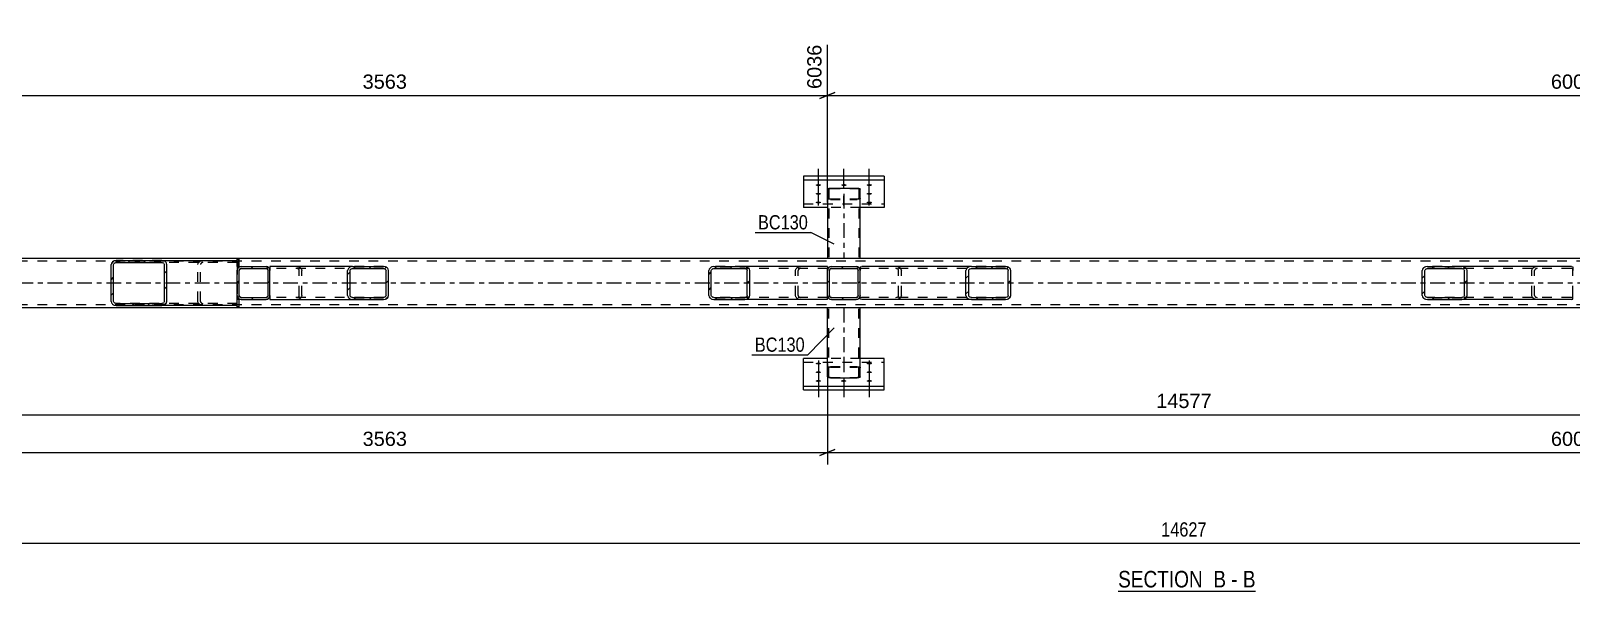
# Model space of a CAD drawing. Header units: millimetres. Extents: x -188 to 1001, y -633 to 208.
# Drawn here: x 144.8 to 454.7, y -356.1 to -243.3 of the extents above; entities that cross this region are included whole.
import ezdxf

# ---------------------------------------------------------------- set-up
doc = ezdxf.new("R2010")
doc.units = ezdxf.units.MM
doc.linetypes.add('DXK_LINE_DOT2', pattern=[3.9198, 1.9599, -1.9599])
doc.linetypes.add('DXK_LINE_DOT3', pattern=[5.9187, 2.979, -0.9799, 0.9799, -0.9799])
doc.styles.add('Arial', font='ARIAL.TTF', dxfattribs={"height": 0.2})
doc.styles.add('Arial Narrow', font='ARIALN.TTF', dxfattribs={"height": 0.2})

# ---------------------------------------------------------------- blocks, each defined once
blk = doc.blocks.new('Unknown-761552178-13 - 1809')
at = {"color": 6, "linetype": 'Continuous'}
blk.add_line((363.55, -356.1), (391.19, -356.1), dxfattribs=at)
at = {"color": 0, "linetype": 'Continuous'}
blk.add_wipeout([(381.65, -355.35), (381.65, -351.85), (363.55, -351.85), (363.55, -355.35)], dxfattribs=at)
at = {"color": 7, "linetype": 'Continuous', "style": 'Arial Narrow'}
blk.add_text('SECTION ', height=3.34, dxfattribs=at).set_placement((363.55, -355.35))
at = {"color": 0, "linetype": 'Continuous'}
blk.add_wipeout([(385.26, -355.35), (385.26, -351.85), (382.7, -351.85), (382.7, -355.35)], dxfattribs=at)
blk.add_wipeout([(387.59, -355.35), (387.59, -351.85), (386.31, -351.85), (386.31, -355.35)], dxfattribs=at)
at = {"color": 7, "linetype": 'Continuous', "style": 'Arial Narrow'}
blk.add_text('B', height=3.34, dxfattribs=at).set_placement((382.7, -355.35))
at = {"color": 0, "linetype": 'Continuous'}
blk.add_wipeout([(391.19, -355.35), (391.19, -351.85), (388.64, -351.85), (388.64, -355.35)], dxfattribs=at)
at = {"color": 7, "linetype": 'Continuous', "style": 'Arial Narrow'}
for s, p in [('B', (388.64, -355.35)), ('-', (386.31, -355.35))]:
    blk.add_text(s, height=3.34, dxfattribs=at).set_placement(p)
blk = doc.blocks.new('Part-761552178-1825 - 1809')
at = {"color": 2, "linetype": 'Continuous'}
for p, q in [((186.31, -290.76), (186.31, -289.26)), ((186.31, -289.26), (186.61, -289.26)), ((186.61, -290.76), (186.31, -290.76)), ((186.61, -289.26), (186.61, -290.76)), ((186.61, -290.76), (186.61, -289.26))]:
    blk.add_line(p, q, dxfattribs=at)
at = {"color": 7, "linetype": 'DXK_LINE_DOT2'}
for p, q in [((186.31, -290.76), (186.31, -289.26)), ((186.61, -289.26), (186.61, -289.26)), ((186.61, -290.76), (186.61, -290.76))]:
    blk.add_line(p, q, dxfattribs=at)
blk = doc.blocks.new('Part-761552178-1826 - 1809')
at = {"color": 2, "linetype": 'Continuous'}
for p, q in [((186.31, -298.86), (186.31, -297.36)), ((186.61, -297.36), (186.31, -297.36)), ((186.61, -297.36), (186.61, -298.86)), ((186.61, -297.36), (186.61, -298.86)), ((186.61, -298.86), (186.31, -298.86))]:
    blk.add_line(p, q, dxfattribs=at)
at = {"color": 7, "linetype": 'DXK_LINE_DOT2'}
for p, q in [((186.31, -298.86), (186.31, -297.36)), ((186.61, -297.36), (186.61, -297.36)), ((186.61, -298.86), (186.61, -298.86))]:
    blk.add_line(p, q, dxfattribs=at)
blk = doc.blocks.new('Bolt-761552178-1830 - 1809')
at = {"linetype": 'Continuous'}
for points in [[(303.24, -310.47), (303.12, -310.46), (303.01, -310.45), (302.91, -310.43), (302.83, -310.4), (302.76, -310.37), (302.71, -310.34), (302.69, -310.3), (302.69, -310.26), (302.71, -310.22), (302.76, -310.18), (302.83, -310.15), (302.91, -310.13), (303.01, -310.11), (303.12, -310.09), (303.24, -310.09), (303.35, -310.09), (303.46, -310.11), (303.56, -310.13), (303.65, -310.15), (303.71, -310.18), (303.76, -310.22), (303.78, -310.26), (303.78, -310.3), (303.76, -310.34), (303.71, -310.37), (303.65, -310.4), (303.56, -310.43), (303.46, -310.45), (303.35, -310.46)], [(303.24, -312.21), (303.12, -312.21), (303.01, -312.19), (302.91, -312.17), (302.83, -312.15), (302.76, -312.12), (302.71, -312.08), (302.69, -312.04), (302.69, -312), (302.71, -311.96), (302.76, -311.93), (302.83, -311.9), (302.91, -311.87), (303.01, -311.85), (303.12, -311.84), (303.24, -311.83), (303.35, -311.84), (303.46, -311.85), (303.56, -311.87), (303.65, -311.9), (303.71, -311.93), (303.76, -311.96), (303.78, -312), (303.78, -312.04), (303.76, -312.08), (303.71, -312.12), (303.65, -312.15), (303.56, -312.17), (303.46, -312.19), (303.35, -312.21)], [(313.49, -310.47), (313.37, -310.46), (313.26, -310.45), (313.16, -310.43), (313.08, -310.4), (313.01, -310.37), (312.96, -310.34), (312.94, -310.3), (312.94, -310.26), (312.96, -310.22), (313.01, -310.18), (313.08, -310.15), (313.16, -310.13), (313.26, -310.11), (313.37, -310.09), (313.49, -310.09), (313.6, -310.09), (313.71, -310.11), (313.81, -310.13), (313.9, -310.15), (313.96, -310.18), (314.01, -310.22), (314.03, -310.26), (314.03, -310.3), (314.01, -310.34), (313.96, -310.37), (313.9, -310.4), (313.81, -310.43), (313.71, -310.45), (313.6, -310.46)], [(313.49, -312.21), (313.37, -312.21), (313.26, -312.19), (313.16, -312.17), (313.08, -312.15), (313.01, -312.12), (312.96, -312.08), (312.94, -312.04), (312.94, -312), (312.96, -311.96), (313.01, -311.93), (313.08, -311.9), (313.16, -311.87), (313.26, -311.85), (313.37, -311.84), (313.49, -311.83), (313.6, -311.84), (313.71, -311.85), (313.81, -311.87), (313.9, -311.9), (313.96, -311.93), (314.01, -311.96), (314.03, -312), (314.03, -312.04), (314.01, -312.08), (313.96, -312.12), (313.9, -312.15), (313.81, -312.17), (313.71, -312.19), (313.6, -312.21)], [(303.24, -313.97), (303.12, -313.97), (303.01, -313.95), (302.91, -313.94), (302.83, -313.91), (302.76, -313.88), (302.71, -313.84), (302.69, -313.8), (302.69, -313.76), (302.71, -313.72), (302.76, -313.69), (302.83, -313.66), (302.91, -313.63), (303.01, -313.61), (303.12, -313.6), (303.24, -313.59), (303.35, -313.6), (303.46, -313.61), (303.56, -313.63), (303.65, -313.66), (303.71, -313.69), (303.76, -313.72), (303.78, -313.76), (303.78, -313.8), (303.76, -313.84), (303.71, -313.88), (303.65, -313.91), (303.56, -313.94), (303.46, -313.95), (303.35, -313.97)], [(308.34, -313.97), (308.22, -313.97), (308.11, -313.95), (308.01, -313.94), (307.93, -313.91), (307.86, -313.88), (307.81, -313.84), (307.79, -313.8), (307.79, -313.76), (307.81, -313.72), (307.86, -313.69), (307.93, -313.66), (308.01, -313.63), (308.11, -313.61), (308.22, -313.6), (308.34, -313.59), (308.45, -313.6), (308.56, -313.61), (308.66, -313.63), (308.75, -313.66), (308.81, -313.69), (308.86, -313.72), (308.88, -313.76), (308.88, -313.8), (308.86, -313.84), (308.81, -313.88), (308.75, -313.91), (308.66, -313.94), (308.56, -313.95), (308.45, -313.97)], [(313.49, -313.97), (313.37, -313.97), (313.26, -313.95), (313.16, -313.94), (313.08, -313.91), (313.01, -313.88), (312.96, -313.84), (312.94, -313.8), (312.94, -313.76), (312.96, -313.72), (313.01, -313.69), (313.08, -313.66), (313.16, -313.63), (313.26, -313.61), (313.37, -313.6), (313.49, -313.59), (313.6, -313.6), (313.71, -313.61), (313.81, -313.63), (313.9, -313.66), (313.96, -313.69), (314.01, -313.72), (314.03, -313.76), (314.03, -313.8), (314.01, -313.84), (313.96, -313.88), (313.9, -313.91), (313.81, -313.94), (313.71, -313.95), (313.6, -313.97)]]:
    blk.add_hatch(color=1, dxfattribs=at).paths.add_polyline_path(points)
at = {"color": 1, "linetype": 'Continuous'}
for p, q in [((303.24, -309.67), (303.24, -313.57)), ((313.49, -309.67), (313.49, -313.57)), ((303.24, -311.41), (303.24, -315.31)), ((313.49, -311.41), (313.49, -315.31)), ((303.24, -313.17), (303.24, -317.07)), ((308.34, -313.17), (308.34, -317.07)), ((313.49, -313.17), (313.49, -317.07))]:
    blk.add_line(p, q, dxfattribs=at)
at = {"color": 1, "linetype": 'DXK_LINE_DOT2'}
blk.add_line((308.34, -309.67), (308.34, -313.57), dxfattribs=at)
blk = doc.blocks.new('Part-761552178-1845 - 1809')
at = {"linetype": 'Continuous'}
h = blk.add_hatch(dxfattribs=at)
h.set_pattern_fill('', scale=0.7, style=0, pattern_type=0)
h.set_pattern_definition([(45, (341.3146, -297.3026), (-1.57154, 1.57154), [])])
h.paths.add_polyline_path([(340.89, -297.36), (341.31, -297.3), (341.67, -297.13), (341.91, -296.87), (341.99, -296.56), (341.99, -291.56), (341.91, -291.26), (341.67, -291), (341.31, -290.82), (340.89, -290.76), (334.03, -290.76), (333.61, -290.82), (333.25, -291), (333.02, -291.26), (332.93, -291.56), (332.93, -296.56), (333.02, -296.87), (333.25, -297.13), (333.61, -297.3), (334.03, -297.36)])
h.paths.add_polyline_path([(333.82, -296.93), (333.64, -296.85), (333.52, -296.72), (333.48, -296.56), (333.48, -291.56), (333.52, -291.41), (333.64, -291.28), (333.82, -291.19), (334.03, -291.16), (340.89, -291.16), (341.1, -291.19), (341.28, -291.28), (341.4, -291.41), (341.44, -291.56), (341.44, -296.56), (341.4, -296.72), (341.28, -296.85), (341.1, -296.93), (340.89, -296.96), (334.03, -296.96)])
at = {"color": 2, "linetype": 'Continuous'}
for p, q in [((311.66, -290.81), (311.98, -290.76)), ((311.66, -290.81), (311.66, -291.56)), ((334.03, -290.76), (311.98, -290.76)), ((333.02, -291.26), (332.93, -291.56)), ((334.03, -290.76), (333.61, -290.82)), ((333.82, -291.19), (334.03, -291.16)), ((334.03, -290.76), (340.89, -290.76)), ((334.03, -291.16), (340.89, -291.16)), ((341.31, -290.82), (340.89, -290.76)), ((340.89, -291.16), (341.1, -291.19)), ((341.99, -291.56), (341.91, -291.26)), ((332.93, -296.56), (332.93, -291.56)), ((333.48, -291.56), (333.52, -291.41)), ((333.48, -296.56), (333.48, -291.56)), ((341.4, -291.41), (341.44, -291.56)), ((341.44, -296.56), (341.44, -291.56)), ((341.99, -296.56), (341.99, -291.56)), ((311.66, -297.3), (311.66, -296.56)), ((311.66, -297.32), (311.66, -297.3)), ((311.98, -297.36), (311.66, -297.32)), ((334.03, -297.36), (311.98, -297.36)), ((332.93, -296.56), (333.02, -296.87)), ((333.52, -296.72), (333.48, -296.56)), ((333.61, -297.3), (334.03, -297.36)), ((334.03, -296.96), (333.82, -296.93)), ((334.03, -296.96), (340.89, -296.96)), ((334.03, -297.36), (340.89, -297.36)), ((341.1, -296.93), (340.89, -296.96)), ((340.89, -297.36), (341.31, -297.3)), ((341.44, -296.56), (341.4, -296.72)), ((341.91, -296.87), (341.99, -296.56))]:
    blk.add_line(p, q, dxfattribs=at)
at = {"color": 7, "linetype": 'DXK_LINE_DOT2'}
for p, q in [((311.66, -290.81), (311.66, -291.25)), ((311.77, -291.19), (311.66, -291.25)), ((311.98, -291.16), (311.77, -291.19)), ((340.89, -291.16), (311.98, -291.16)), ((318.84, -290.76), (319.26, -290.82)), ((319.05, -291.19), (318.84, -291.16)), ((319.86, -291.26), (319.94, -291.56)), ((340.89, -290.76), (334.03, -290.76)), ((311.66, -297.13), (311.66, -291.56)), ((319.39, -291.56), (319.35, -291.41)), ((319.39, -296.56), (319.39, -291.56)), ((319.94, -296.56), (319.94, -291.56)), ((311.66, -296.88), (311.77, -296.93)), ((311.77, -296.93), (311.98, -296.96)), ((340.89, -296.96), (311.98, -296.96)), ((318.84, -296.96), (319.05, -296.93)), ((319.26, -297.3), (318.84, -297.36)), ((319.35, -296.72), (319.39, -296.56)), ((319.94, -296.56), (319.86, -296.87)), ((340.89, -297.36), (334.03, -297.36))]:
    blk.add_line(p, q, dxfattribs=at)
for centre, radius, start, end in [((318.93, -291.68), 0.501, 32.4105, 75.4453), ((319.01, -291.79), 1, 32.4105, 75.4453), ((318.93, -296.45), 0.501, 284.5547, 327.5895), ((319.01, -296.33), 1, 284.5547, 327.5895)]:
    blk.add_arc(centre, radius, start, end, dxfattribs=at)
at = {"color": 2, "linetype": 'Continuous'}
for centre, radius, start, end in [((333.86, -291.79), 1, 104.5547, 147.5895), ((333.95, -291.68), 0.501, 104.5547, 147.5895), ((340.98, -291.68), 0.501, 32.4105, 75.4453), ((341.06, -291.79), 1, 32.4105, 75.4453), ((333.86, -296.33), 1, 212.4105, 255.4453), ((333.95, -296.45), 0.501, 212.4105, 255.4453), ((340.98, -296.45), 0.501, 284.5547, 327.5895), ((341.06, -296.33), 1, 284.5547, 327.5895)]:
    blk.add_arc(centre, radius, start, end, dxfattribs=at)
blk = doc.blocks.new('Part-761552178-1847 - 1809')
at = {"linetype": 'Continuous'}
h = blk.add_hatch(dxfattribs=at)
h.set_pattern_fill('', scale=0.7, style=0, pattern_type=0)
h.set_pattern_definition([(45, (216.147, -297.3026), (-1.57154, 1.57154), [])])
h.paths.add_polyline_path([(215.77, -297.36), (216.15, -297.3), (216.47, -297.13), (216.69, -296.87), (216.76, -296.56), (216.76, -291.56), (216.69, -291.26), (216.47, -291), (216.15, -290.82), (215.77, -290.76), (209.53, -290.76), (209.15, -290.82), (208.83, -291), (208.61, -291.26), (208.53, -291.56), (208.53, -296.56), (208.61, -296.87), (208.83, -297.13), (209.15, -297.3), (209.53, -297.36)])
h.paths.add_polyline_path([(209.34, -296.93), (209.18, -296.85), (209.07, -296.72), (209.03, -296.56), (209.03, -291.56), (209.07, -291.41), (209.18, -291.28), (209.34, -291.19), (209.53, -291.16), (215.77, -291.16), (215.96, -291.19), (216.12, -291.28), (216.23, -291.41), (216.26, -291.56), (216.26, -296.56), (216.23, -296.72), (216.12, -296.85), (215.96, -296.93), (215.77, -296.96), (209.53, -296.96)])
at = {"color": 2, "linetype": 'Continuous'}
for p, q in [((192.91, -290.76), (192.91, -291.56)), ((209.53, -290.76), (192.91, -290.76)), ((208.61, -291.26), (208.53, -291.56)), ((209.53, -290.76), (209.15, -290.82)), ((209.34, -291.19), (209.53, -291.16)), ((209.53, -290.76), (215.77, -290.76)), ((209.53, -291.16), (215.77, -291.16)), ((216.15, -290.82), (215.77, -290.76)), ((215.77, -291.16), (215.96, -291.19)), ((216.76, -291.56), (216.69, -291.26)), ((208.53, -296.56), (208.53, -291.56)), ((209.03, -291.56), (209.07, -291.41)), ((209.03, -296.56), (209.03, -291.56)), ((216.23, -291.41), (216.26, -291.56)), ((216.26, -296.56), (216.26, -291.56)), ((216.76, -296.56), (216.76, -291.56)), ((192.91, -296.56), (192.91, -297.36)), ((192.91, -297.36), (209.53, -297.36)), ((208.53, -296.56), (208.61, -296.87)), ((209.07, -296.72), (209.03, -296.56)), ((209.15, -297.3), (209.53, -297.36)), ((209.53, -296.96), (209.34, -296.93)), ((209.53, -296.96), (215.77, -296.96)), ((209.53, -297.36), (215.77, -297.36)), ((215.96, -296.93), (215.77, -296.96)), ((215.77, -297.36), (216.15, -297.3)), ((216.26, -296.56), (216.23, -296.72)), ((216.69, -296.87), (216.76, -296.56))]:
    blk.add_line(p, q, dxfattribs=at)
at = {"color": 7, "linetype": 'DXK_LINE_DOT2'}
for p, q in [((192.91, -290.76), (192.91, -291.16)), ((215.77, -291.16), (192.91, -291.16)), ((198.31, -290.76), (198.69, -290.82)), ((198.5, -291.19), (198.31, -291.16)), ((199.23, -291.26), (199.3, -291.56)), ((215.77, -290.76), (209.53, -290.76)), ((192.91, -296.56), (192.91, -291.56)), ((198.81, -291.56), (198.77, -291.41)), ((198.81, -296.56), (198.81, -291.56)), ((199.3, -296.56), (199.3, -291.56)), ((215.77, -296.96), (192.91, -296.96)), ((198.31, -296.96), (198.5, -296.93)), ((198.69, -297.3), (198.31, -297.36)), ((198.77, -296.72), (198.81, -296.56)), ((199.3, -296.56), (199.23, -296.87)), ((215.77, -297.36), (209.53, -297.36))]:
    blk.add_line(p, q, dxfattribs=at)
for centre, radius, start, end in [((198.36, -291.64), 0.461, 29.2511, 73.2823), ((198.42, -291.71), 0.923, 29.2511, 73.2823), ((198.36, -296.49), 0.461, 286.7177, 330.7489), ((198.42, -296.42), 0.923, 286.7177, 330.7489)]:
    blk.add_arc(centre, radius, start, end, dxfattribs=at)
at = {"color": 2, "linetype": 'Continuous'}
for centre, radius, start, end in [((209.42, -291.71), 0.923, 106.7177, 150.7489), ((209.47, -291.64), 0.461, 106.7177, 150.7489), ((215.82, -291.64), 0.461, 29.2511, 73.2823), ((215.88, -291.71), 0.923, 29.2511, 73.2823), ((209.42, -296.42), 0.923, 209.2511, 253.2823), ((209.47, -296.49), 0.461, 209.2511, 253.2823), ((215.82, -296.49), 0.461, 286.7177, 330.7489), ((215.88, -296.42), 0.923, 286.7177, 330.7489)]:
    blk.add_arc(centre, radius, start, end, dxfattribs=at)
blk = doc.blocks.new('Part-761552178-1914 - 1809')
at = {"color": 2, "linetype": 'Continuous'}
for p, q in [((305.06, -275.17), (305.11, -275.09)), ((305.06, -275.17), (305.06, -289.06)), ((305.11, -275.09), (305.24, -275.03)), ((305.24, -275.03), (305.43, -274.98)), ((305.43, -274.98), (305.66, -274.97)), ((305.66, -274.97), (311.06, -274.97)), ((311.06, -274.97), (311.29, -274.98)), ((311.29, -274.98), (311.49, -275.03)), ((311.49, -275.03), (311.62, -275.09)), ((311.62, -275.09), (311.66, -275.17)), ((311.66, -289.06), (311.66, -275.17))]:
    blk.add_line(p, q, dxfattribs=at)
at = {"color": 7, "linetype": 'DXK_LINE_DOT2'}
for p, q in [((305.39, -275.13), (305.36, -275.17)), ((305.36, -275.17), (305.36, -289.06)), ((305.45, -275.1), (305.39, -275.13)), ((305.55, -275.08), (305.45, -275.1)), ((305.66, -275.07), (305.55, -275.08)), ((305.66, -275.07), (311.06, -275.07)), ((311.18, -275.08), (311.06, -275.07)), ((311.27, -275.1), (311.18, -275.08)), ((311.34, -275.13), (311.27, -275.1)), ((311.36, -275.17), (311.34, -275.13)), ((311.36, -275.17), (311.36, -289.06)), ((305.11, -277.1), (305.06, -277.02)), ((305.24, -277.17), (305.11, -277.1)), ((305.43, -277.21), (305.24, -277.17)), ((305.36, -277.02), (305.39, -277.06)), ((305.39, -277.06), (305.45, -277.09)), ((305.66, -277.23), (305.43, -277.21)), ((305.45, -277.09), (305.55, -277.12)), ((305.55, -277.12), (305.66, -277.12)), ((305.66, -277.12), (311.06, -277.12)), ((305.66, -277.23), (311.06, -277.23)), ((311.06, -277.12), (311.18, -277.12)), ((311.29, -277.21), (311.06, -277.23)), ((311.18, -277.12), (311.27, -277.09)), ((311.27, -277.09), (311.34, -277.06)), ((311.49, -277.17), (311.29, -277.21)), ((311.34, -277.06), (311.36, -277.02)), ((311.62, -277.1), (311.49, -277.17)), ((311.66, -277.02), (311.62, -277.1)), ((305.06, -289.06), (311.66, -289.06))]:
    blk.add_line(p, q, dxfattribs=at)
at = {"color": 7, "linetype": 'DXK_LINE_DOT3'}
blk.add_line((308.36, -276.1), (308.36, -289.06), dxfattribs=at)
blk = doc.blocks.new('Bolt-761552178-1850 - 1809')
at = {"linetype": 'Continuous'}
for points in [[(303.24, -274.16), (303.35, -274.16), (303.46, -274.17), (303.56, -274.19), (303.65, -274.22), (303.71, -274.25), (303.76, -274.29), (303.78, -274.32), (303.78, -274.36), (303.76, -274.4), (303.71, -274.44), (303.65, -274.47), (303.56, -274.5), (303.46, -274.52), (303.35, -274.53), (303.24, -274.53), (303.12, -274.53), (303.01, -274.52), (302.91, -274.5), (302.83, -274.47), (302.76, -274.44), (302.71, -274.4), (302.69, -274.36), (302.69, -274.32), (302.71, -274.29), (302.76, -274.25), (302.83, -274.22), (302.91, -274.19), (303.01, -274.17), (303.12, -274.16)], [(308.39, -274.16), (308.5, -274.16), (308.61, -274.17), (308.71, -274.19), (308.8, -274.22), (308.86, -274.25), (308.91, -274.29), (308.93, -274.32), (308.93, -274.36), (308.91, -274.4), (308.86, -274.44), (308.8, -274.47), (308.71, -274.5), (308.61, -274.52), (308.5, -274.53), (308.39, -274.53), (308.27, -274.53), (308.16, -274.52), (308.06, -274.5), (307.98, -274.47), (307.91, -274.44), (307.86, -274.4), (307.84, -274.36), (307.84, -274.32), (307.86, -274.29), (307.91, -274.25), (307.98, -274.22), (308.06, -274.19), (308.16, -274.17), (308.27, -274.16)], [(313.49, -274.16), (313.6, -274.16), (313.71, -274.17), (313.81, -274.19), (313.9, -274.22), (313.96, -274.25), (314.01, -274.29), (314.03, -274.32), (314.03, -274.36), (314.01, -274.4), (313.96, -274.44), (313.9, -274.47), (313.81, -274.5), (313.71, -274.52), (313.6, -274.53), (313.49, -274.53), (313.37, -274.53), (313.26, -274.52), (313.16, -274.5), (313.08, -274.47), (313.01, -274.44), (312.96, -274.4), (312.94, -274.36), (312.94, -274.32), (312.96, -274.29), (313.01, -274.25), (313.08, -274.22), (313.16, -274.19), (313.26, -274.17), (313.37, -274.16)], [(303.24, -275.92), (303.35, -275.92), (303.46, -275.93), (303.56, -275.95), (303.65, -275.98), (303.71, -276.01), (303.76, -276.05), (303.78, -276.09), (303.78, -276.13), (303.76, -276.16), (303.71, -276.2), (303.65, -276.23), (303.56, -276.26), (303.46, -276.28), (303.35, -276.29), (303.24, -276.29), (303.12, -276.29), (303.01, -276.28), (302.91, -276.26), (302.83, -276.23), (302.76, -276.2), (302.71, -276.16), (302.69, -276.13), (302.69, -276.09), (302.71, -276.05), (302.76, -276.01), (302.83, -275.98), (302.91, -275.95), (303.01, -275.93), (303.12, -275.92)], [(303.24, -277.66), (303.35, -277.67), (303.46, -277.68), (303.56, -277.7), (303.65, -277.72), (303.71, -277.76), (303.76, -277.79), (303.78, -277.83), (303.78, -277.87), (303.76, -277.91), (303.71, -277.94), (303.65, -277.98), (303.56, -278), (303.46, -278.02), (303.35, -278.03), (303.24, -278.04), (303.12, -278.03), (303.01, -278.02), (302.91, -278), (302.83, -277.98), (302.76, -277.94), (302.71, -277.91), (302.69, -277.87), (302.69, -277.83), (302.71, -277.79), (302.76, -277.76), (302.83, -277.72), (302.91, -277.7), (303.01, -277.68), (303.12, -277.67)], [(313.49, -275.92), (313.6, -275.92), (313.71, -275.93), (313.81, -275.95), (313.9, -275.98), (313.96, -276.01), (314.01, -276.05), (314.03, -276.09), (314.03, -276.13), (314.01, -276.16), (313.96, -276.2), (313.9, -276.23), (313.81, -276.26), (313.71, -276.28), (313.6, -276.29), (313.49, -276.29), (313.37, -276.29), (313.26, -276.28), (313.16, -276.26), (313.08, -276.23), (313.01, -276.2), (312.96, -276.16), (312.94, -276.13), (312.94, -276.09), (312.96, -276.05), (313.01, -276.01), (313.08, -275.98), (313.16, -275.95), (313.26, -275.93), (313.37, -275.92)], [(313.49, -277.66), (313.6, -277.67), (313.71, -277.68), (313.81, -277.7), (313.9, -277.72), (313.96, -277.76), (314.01, -277.79), (314.03, -277.83), (314.03, -277.87), (314.01, -277.91), (313.96, -277.94), (313.9, -277.98), (313.81, -278), (313.71, -278.02), (313.6, -278.03), (313.49, -278.04), (313.37, -278.03), (313.26, -278.02), (313.16, -278), (313.08, -277.98), (313.01, -277.94), (312.96, -277.91), (312.94, -277.87), (312.94, -277.83), (312.96, -277.79), (313.01, -277.76), (313.08, -277.72), (313.16, -277.7), (313.26, -277.68), (313.37, -277.67)]]:
    blk.add_hatch(color=1, dxfattribs=at).paths.add_polyline_path(points)
at = {"color": 1, "linetype": 'Continuous'}
for p, q in [((303.24, -274.95), (303.24, -271.06)), ((308.39, -274.95), (308.39, -271.06)), ((313.49, -274.95), (313.49, -271.06)), ((303.24, -276.72), (303.24, -272.82)), ((303.24, -278.46), (303.24, -274.56)), ((313.49, -276.72), (313.49, -272.82)), ((313.49, -278.46), (313.49, -274.56))]:
    blk.add_line(p, q, dxfattribs=at)
at = {"color": 1, "linetype": 'DXK_LINE_DOT2'}
blk.add_line((308.39, -278.46), (308.39, -274.56), dxfattribs=at)
blk = doc.blocks.new('Part-761552178-1917 - 1809')
at = {"linetype": 'Continuous'}
h = blk.add_hatch(dxfattribs=at)
h.set_pattern_fill('', scale=0.7, style=0, pattern_type=0)
h.set_pattern_definition([(45, (288.8117, -297.3026), (-1.57154, 1.57154), [])])
h.paths.add_polyline_path([(288.43, -297.36), (288.81, -297.3), (289.14, -297.13), (289.35, -296.87), (289.43, -296.56), (289.43, -291.56), (289.35, -291.26), (289.14, -291), (288.81, -290.82), (288.43, -290.76), (282.2, -290.76), (281.81, -290.82), (281.49, -291), (281.27, -291.26), (281.2, -291.56), (281.2, -296.56), (281.27, -296.87), (281.49, -297.13), (281.81, -297.3), (282.2, -297.36)])
h.paths.add_polyline_path([(282.01, -296.93), (281.84, -296.85), (281.74, -296.72), (281.7, -296.56), (281.7, -291.56), (281.74, -291.41), (281.84, -291.28), (282.01, -291.19), (282.2, -291.16), (288.43, -291.16), (288.62, -291.19), (288.78, -291.28), (288.89, -291.41), (288.93, -291.56), (288.93, -296.56), (288.89, -296.72), (288.78, -296.85), (288.62, -296.93), (288.43, -296.96), (282.2, -296.96)])
at = {"color": 2, "linetype": 'Continuous'}
for p, q in [((281.27, -291.26), (281.2, -291.56)), ((282.2, -290.76), (281.81, -290.82)), ((282.01, -291.19), (282.2, -291.16)), ((282.2, -290.76), (288.43, -290.76)), ((282.2, -291.16), (288.43, -291.16)), ((305.06, -290.76), (288.43, -290.76)), ((288.81, -290.82), (288.43, -290.76)), ((288.43, -291.16), (288.62, -291.19)), ((289.43, -291.56), (289.35, -291.26)), ((305.06, -290.76), (305.06, -291)), ((305.06, -291), (305.06, -291.56)), ((281.2, -296.56), (281.2, -291.56)), ((281.7, -291.56), (281.74, -291.41)), ((281.7, -296.56), (281.7, -291.56)), ((288.89, -291.41), (288.93, -291.56)), ((288.93, -296.56), (288.93, -291.56)), ((289.43, -296.56), (289.43, -291.56)), ((281.2, -296.56), (281.27, -296.87)), ((281.74, -296.72), (281.7, -296.56)), ((281.81, -297.3), (282.2, -297.36)), ((282.2, -296.96), (282.01, -296.93)), ((282.2, -296.96), (288.43, -296.96)), ((282.2, -297.36), (288.43, -297.36)), ((288.62, -296.93), (288.43, -296.96)), ((288.43, -297.36), (288.81, -297.3)), ((305.06, -297.36), (288.43, -297.36)), ((288.93, -296.56), (288.89, -296.72)), ((289.35, -296.87), (289.43, -296.56)), ((305.06, -297.36), (305.06, -296.56))]:
    blk.add_line(p, q, dxfattribs=at)
at = {"color": 7, "linetype": 'DXK_LINE_DOT2'}
for p, q in [((288.43, -290.76), (282.2, -290.76)), ((305.06, -291.16), (282.2, -291.16)), ((298.66, -291.56), (298.73, -291.26)), ((299.27, -290.82), (299.66, -290.76)), ((299.66, -291.16), (299.46, -291.19)), ((305.06, -291), (305.06, -291.16)), ((305.06, -296.56), (305.06, -291.26)), ((298.66, -296.56), (298.66, -291.56)), ((299.19, -291.41), (299.16, -291.56)), ((299.16, -296.56), (299.16, -291.56)), ((305.06, -296.96), (282.2, -296.96)), ((288.43, -297.36), (282.2, -297.36)), ((298.73, -296.87), (298.66, -296.56)), ((299.16, -296.56), (299.19, -296.72)), ((299.66, -297.36), (299.27, -297.3)), ((299.46, -296.93), (299.66, -296.96))]:
    blk.add_line(p, q, dxfattribs=at)
at = {"color": 2, "linetype": 'Continuous'}
for centre, radius, start, end in [((282.08, -291.71), 0.923, 106.7177, 150.7489), ((282.14, -291.64), 0.461, 106.7177, 150.7489), ((288.49, -291.64), 0.461, 29.2511, 73.2823), ((288.55, -291.71), 0.923, 29.2511, 73.2823), ((282.08, -296.42), 0.923, 209.2511, 253.2823), ((282.14, -296.49), 0.461, 209.2511, 253.2823), ((288.49, -296.49), 0.461, 286.7177, 330.7489), ((288.55, -296.42), 0.923, 286.7177, 330.7489)]:
    blk.add_arc(centre, radius, start, end, dxfattribs=at)
at = {"color": 7, "linetype": 'DXK_LINE_DOT2'}
for centre, radius, start, end in [((299.54, -291.71), 0.923, 106.7177, 150.7489), ((299.6, -291.64), 0.461, 106.7177, 150.7489), ((299.54, -296.42), 0.923, 209.2511, 253.2823), ((299.6, -296.49), 0.461, 209.2511, 253.2823)]:
    blk.add_arc(centre, radius, start, end, dxfattribs=at)
blk = doc.blocks.new('Part-761552178-1928 - 1809')
at = {"linetype": 'Continuous'}
h = blk.add_hatch(dxfattribs=at)
h.set_pattern_fill('', scale=0.7, style=0, pattern_type=0)
h.set_pattern_definition([(45, (192.412, -297.3026), (-1.57154, 1.57154), [])])
h.paths.add_polyline_path([(192.11, -297.36), (192.41, -297.3), (192.67, -297.13), (192.84, -296.87), (192.91, -296.56), (192.91, -291.56), (192.84, -291.26), (192.67, -291), (192.41, -290.82), (192.11, -290.76), (187.11, -290.76), (186.8, -290.82), (186.54, -291), (186.37, -291.26), (186.31, -291.56), (186.31, -296.56), (186.37, -296.87), (186.54, -297.13), (186.8, -297.3), (187.11, -297.36)])
h.paths.add_polyline_path([(186.95, -296.93), (186.82, -296.85), (186.74, -296.72), (186.71, -296.56), (186.71, -291.56), (186.74, -291.41), (186.82, -291.28), (186.95, -291.19), (187.11, -291.16), (192.11, -291.16), (192.26, -291.19), (192.39, -291.28), (192.48, -291.41), (192.51, -291.56), (192.51, -296.56), (192.48, -296.72), (192.39, -296.85), (192.26, -296.93), (192.11, -296.96), (187.11, -296.96)])
at = {"color": 7, "linetype": 'DXK_LINE_DOT2'}
for p, q in [((186.31, -291.56), (186.37, -291.26)), ((186.8, -290.82), (187.11, -290.76)), ((187.11, -291.16), (186.95, -291.19)), ((187.11, -290.76), (192.11, -290.76)), ((187.11, -291.16), (192.11, -291.16)), ((192.11, -290.76), (192.41, -290.82)), ((192.26, -291.19), (192.11, -291.16)), ((192.84, -291.26), (192.91, -291.56)), ((186.31, -296.56), (186.31, -291.56)), ((186.74, -291.41), (186.71, -291.56)), ((186.71, -296.56), (186.71, -291.56)), ((192.51, -291.56), (192.48, -291.41)), ((192.51, -296.56), (192.51, -291.56)), ((192.91, -296.56), (192.91, -291.56)), ((186.37, -296.87), (186.31, -296.56)), ((186.71, -296.56), (186.74, -296.72)), ((187.11, -297.36), (186.8, -297.3)), ((186.95, -296.93), (187.11, -296.96)), ((187.11, -296.96), (192.11, -296.96)), ((187.11, -297.36), (192.11, -297.36)), ((192.11, -296.96), (192.26, -296.93)), ((192.41, -297.3), (192.11, -297.36)), ((192.48, -296.72), (192.51, -296.56)), ((192.91, -296.56), (192.84, -296.87))]:
    blk.add_line(p, q, dxfattribs=at)
at = {"color": 2, "linetype": 'Continuous'}
for p, q in [((186.37, -291.26), (186.31, -291.56)), ((187.11, -290.76), (186.8, -290.82)), ((186.95, -291.19), (187.11, -291.16)), ((187.11, -290.76), (192.11, -290.76)), ((187.11, -291.16), (192.11, -291.16)), ((192.41, -290.82), (192.11, -290.76)), ((192.11, -291.16), (192.26, -291.19)), ((192.91, -291.56), (192.84, -291.26)), ((186.31, -296.56), (186.31, -291.56)), ((186.71, -291.56), (186.74, -291.41)), ((186.71, -296.56), (186.71, -291.56)), ((192.48, -291.41), (192.51, -291.56)), ((192.51, -296.56), (192.51, -291.56)), ((192.91, -296.56), (192.91, -291.56)), ((186.31, -296.56), (186.37, -296.87)), ((186.74, -296.72), (186.71, -296.56)), ((186.8, -297.3), (187.11, -297.36)), ((187.11, -296.96), (186.95, -296.93)), ((187.11, -296.96), (192.11, -296.96)), ((187.11, -297.36), (192.11, -297.36)), ((192.26, -296.93), (192.11, -296.96)), ((192.11, -297.36), (192.41, -297.3)), ((192.51, -296.56), (192.48, -296.72)), ((192.84, -296.87), (192.91, -296.56))]:
    blk.add_line(p, q, dxfattribs=at)
at = {"color": 7, "linetype": 'DXK_LINE_DOT2'}
for centre, radius, start, end in [((187.11, -291.56), 0.8, 112.5, 157.5), ((187.11, -291.56), 0.4, 112.5, 157.5), ((192.11, -291.56), 0.4, 22.5, 67.5), ((192.11, -291.56), 0.8, 22.5, 67.5), ((187.11, -296.56), 0.8, 202.5, 247.5), ((187.11, -296.56), 0.4, 202.5, 247.5), ((192.11, -296.56), 0.4, 292.5, 337.5), ((192.11, -296.56), 0.8, 292.5, 337.5)]:
    blk.add_arc(centre, radius, start, end, dxfattribs=at)
at = {"color": 2, "linetype": 'Continuous'}
for centre, radius, start, end in [((187.11, -291.56), 0.8, 112.5, 157.5), ((187.11, -291.56), 0.4, 112.5, 157.5), ((192.11, -291.56), 0.4, 22.5, 67.5), ((192.11, -291.56), 0.8, 22.5, 67.5), ((187.11, -296.56), 0.8, 202.5, 247.5), ((187.11, -296.56), 0.4, 202.5, 247.5), ((192.11, -296.56), 0.4, 292.5, 337.5), ((192.11, -296.56), 0.8, 292.5, 337.5)]:
    blk.add_arc(centre, radius, start, end, dxfattribs=at)
blk = doc.blocks.new('Part-761552178-1874 - 1809')
at = {"color": 2, "linetype": 'Continuous'}
for p, q in [((305.06, -312.95), (305.06, -299.06)), ((311.66, -312.95), (311.66, -299.06)), ((305.11, -313.03), (305.06, -312.95)), ((311.66, -312.95), (311.62, -313.03)), ((305.24, -313.1), (305.11, -313.03)), ((305.43, -313.14), (305.24, -313.1)), ((305.66, -313.16), (305.43, -313.14)), ((305.66, -313.16), (311.06, -313.16)), ((311.29, -313.14), (311.06, -313.16)), ((311.49, -313.1), (311.29, -313.14)), ((311.62, -313.03), (311.49, -313.1))]:
    blk.add_line(p, q, dxfattribs=at)
at = {"color": 7, "linetype": 'DXK_LINE_DOT2'}
for p, q in [((311.66, -299.06), (305.06, -299.06)), ((305.36, -312.95), (305.36, -299.06)), ((311.36, -312.95), (311.36, -299.06)), ((305.06, -311.11), (305.11, -311.03)), ((305.11, -311.03), (305.24, -310.96)), ((305.24, -310.96), (305.43, -310.92)), ((305.39, -311.07), (305.36, -311.11)), ((305.36, -312.95), (305.39, -312.99)), ((305.45, -311.03), (305.39, -311.07)), ((305.39, -312.99), (305.45, -313.03)), ((305.43, -310.92), (305.66, -310.9)), ((305.55, -311.01), (305.45, -311.03)), ((305.66, -311), (305.55, -311.01)), ((305.66, -310.9), (311.06, -310.9)), ((305.66, -311), (311.06, -311)), ((311.06, -310.9), (311.29, -310.92)), ((311.18, -311.01), (311.06, -311)), ((311.27, -311.03), (311.18, -311.01)), ((311.27, -311.03), (311.29, -311.04)), ((311.27, -313.03), (311.34, -312.99)), ((311.29, -310.92), (311.49, -310.96)), ((311.29, -311.04), (311.34, -311.07)), ((311.36, -311.11), (311.34, -311.07)), ((311.34, -312.99), (311.36, -312.95)), ((311.49, -310.96), (311.62, -311.03)), ((311.62, -311.03), (311.66, -311.11)), ((305.45, -313.03), (305.55, -313.05)), ((305.55, -313.05), (305.66, -313.06)), ((305.66, -313.06), (311.06, -313.06)), ((311.06, -313.06), (311.18, -313.05)), ((311.18, -313.05), (311.27, -313.03))]:
    blk.add_line(p, q, dxfattribs=at)
at = {"color": 7, "linetype": 'DXK_LINE_DOT3'}
blk.add_line((308.36, -299.06), (308.36, -312.03), dxfattribs=at)
blk = doc.blocks.new('Part-761552178-1940 - 1809')
at = {"color": 2, "linetype": 'Continuous'}
for p, q in [((300.24, -315.56), (300.24, -309.25)), ((305.06, -309.25), (300.24, -309.25)), ((316.49, -309.25), (311.66, -309.25)), ((316.49, -315.56), (316.49, -309.25)), ((300.24, -314.81), (316.49, -314.81)), ((300.24, -315.56), (316.49, -315.56))]:
    blk.add_line(p, q, dxfattribs=at)
at = {"color": 7, "linetype": 'DXK_LINE_DOT2'}
for p, q in [((311.66, -309.25), (305.06, -309.25)), ((300.24, -310), (316.49, -310))]:
    blk.add_line(p, q, dxfattribs=at)
blk = doc.blocks.new('Part-761552178-1916 - 1809')
at = {"linetype": 'Continuous'}
h = blk.add_hatch(dxfattribs=at)
h.set_pattern_fill('', scale=0.7, style=0, pattern_type=0)
h.set_pattern_definition([(45, (433.1016, -297.3026), (-1.57154, 1.57154), [])])
h.paths.add_polyline_path([(432.68, -297.36), (433.1, -297.3), (433.46, -297.13), (433.7, -296.87), (433.78, -296.56), (433.78, -291.56), (433.7, -291.26), (433.46, -291), (433.1, -290.82), (432.68, -290.76), (425.82, -290.76), (425.4, -290.82), (425.04, -291), (424.8, -291.26), (424.72, -291.56), (424.72, -296.56), (424.8, -296.87), (425.04, -297.13), (425.4, -297.3), (425.82, -297.36)])
h.paths.add_polyline_path([(425.61, -296.93), (425.43, -296.85), (425.31, -296.72), (425.27, -296.56), (425.27, -291.56), (425.31, -291.41), (425.43, -291.28), (425.61, -291.19), (425.82, -291.16), (432.68, -291.16), (432.89, -291.19), (433.07, -291.28), (433.19, -291.41), (433.23, -291.56), (433.23, -296.56), (433.19, -296.72), (433.07, -296.85), (432.89, -296.93), (432.68, -296.96), (425.82, -296.96)])
at = {"color": 2, "linetype": 'Continuous'}
for p, q in [((424.8, -291.26), (424.72, -291.56)), ((425.82, -290.76), (425.4, -290.82)), ((425.61, -291.19), (425.82, -291.16)), ((425.82, -290.76), (432.68, -290.76)), ((425.82, -291.16), (432.68, -291.16)), ((454.73, -290.76), (432.68, -290.76)), ((433.1, -290.82), (432.68, -290.76)), ((432.68, -291.16), (432.89, -291.19)), ((433.78, -291.56), (433.7, -291.26)), ((454.73, -290.76), (455.06, -290.81)), ((455.06, -290.81), (455.06, -290.82)), ((455.06, -290.82), (455.06, -291)), ((455.06, -291), (455.06, -291.56)), ((424.72, -296.56), (424.72, -291.56)), ((425.27, -291.56), (425.31, -291.41)), ((425.27, -296.56), (425.27, -291.56)), ((433.19, -291.41), (433.23, -291.56)), ((433.23, -296.56), (433.23, -291.56)), ((433.78, -296.56), (433.78, -291.56)), ((424.72, -296.56), (424.8, -296.87)), ((425.31, -296.72), (425.27, -296.56)), ((425.4, -297.3), (425.82, -297.36)), ((425.82, -296.96), (425.61, -296.93)), ((425.82, -296.96), (432.68, -296.96)), ((425.82, -297.36), (432.68, -297.36)), ((432.89, -296.93), (432.68, -296.96)), ((432.68, -297.36), (433.1, -297.3)), ((454.73, -297.36), (432.68, -297.36)), ((433.23, -296.56), (433.19, -296.72)), ((433.7, -296.87), (433.78, -296.56)), ((454.73, -297.36), (455.06, -297.32)), ((455.06, -297.32), (455.06, -296.56))]:
    blk.add_line(p, q, dxfattribs=at)
at = {"color": 7, "linetype": 'DXK_LINE_DOT2'}
for p, q in [((432.68, -290.76), (425.82, -290.76)), ((454.73, -291.16), (425.82, -291.16)), ((446.77, -291.56), (446.86, -291.26)), ((447.45, -290.82), (447.87, -290.76)), ((447.87, -291.16), (447.66, -291.19)), ((454.94, -291.19), (454.73, -291.16)), ((455.06, -291.25), (454.94, -291.19)), ((455.06, -290.81), (455.06, -290.81)), ((455.06, -291), (455.06, -291.25)), ((455.06, -296.56), (455.06, -291.26)), ((446.77, -296.56), (446.77, -291.56)), ((447.36, -291.41), (447.32, -291.56)), ((447.32, -296.56), (447.32, -291.56)), ((454.73, -296.96), (425.82, -296.96)), ((432.68, -297.36), (425.82, -297.36)), ((446.86, -296.87), (446.77, -296.56)), ((447.32, -296.56), (447.36, -296.72)), ((447.87, -297.36), (447.45, -297.3)), ((447.66, -296.93), (447.87, -296.96)), ((454.73, -296.96), (454.94, -296.93)), ((454.94, -296.93), (455.06, -296.88))]:
    blk.add_line(p, q, dxfattribs=at)
at = {"color": 2, "linetype": 'Continuous'}
for centre, radius, start, end in [((425.65, -291.79), 1, 104.5547, 147.5895), ((425.73, -291.68), 0.501, 104.5547, 147.5895), ((432.77, -291.68), 0.501, 32.4105, 75.4453), ((432.85, -291.79), 1, 32.4105, 75.4453), ((425.65, -296.33), 1, 212.4105, 255.4453), ((425.73, -296.45), 0.501, 212.4105, 255.4453), ((432.77, -296.45), 0.501, 284.5547, 327.5895), ((432.85, -296.33), 1, 284.5547, 327.5895)]:
    blk.add_arc(centre, radius, start, end, dxfattribs=at)
at = {"color": 7, "linetype": 'DXK_LINE_DOT2'}
for centre, radius, start, end in [((447.7, -291.79), 1, 104.5547, 147.5895), ((447.79, -291.68), 0.501, 104.5547, 147.5895), ((447.7, -296.33), 1, 212.4105, 255.4453), ((447.79, -296.45), 0.501, 212.4105, 255.4453)]:
    blk.add_arc(centre, radius, start, end, dxfattribs=at)
blk = doc.blocks.new('Part-761552178-1918 - 1809')
at = {"linetype": 'Continuous'}
h = blk.add_hatch(dxfattribs=at)
h.set_pattern_fill('', scale=0.7, style=0, pattern_type=0)
h.set_pattern_definition([(45, (171.5577, -298.5026), (-1.57154, 1.57154), [])])
h.paths.add_polyline_path([(171.18, -298.56), (171.56, -298.5), (171.88, -298.33), (172.1, -298.07), (172.17, -297.76), (172.17, -290.36), (172.1, -290.06), (171.88, -289.8), (171.56, -289.62), (171.18, -289.56), (161.95, -289.56), (161.57, -289.62), (161.25, -289.8), (161.03, -290.06), (160.95, -290.36), (160.95, -297.76), (161.03, -298.07), (161.25, -298.33), (161.57, -298.5), (161.95, -298.56)])
h.paths.add_polyline_path([(161.76, -298.13), (161.6, -298.05), (161.49, -297.92), (161.45, -297.76), (161.45, -290.36), (161.49, -290.21), (161.6, -290.08), (161.76, -289.99), (161.95, -289.96), (171.18, -289.96), (171.37, -289.99), (171.53, -290.08), (171.64, -290.21), (171.67, -290.36), (171.67, -297.76), (171.64, -297.92), (171.53, -298.05), (171.37, -298.13), (171.18, -298.16), (161.95, -298.16)])
at = {"color": 2, "linetype": 'Continuous'}
for p, q in [((161.03, -290.06), (160.95, -290.36)), ((160.95, -297.76), (160.95, -290.36)), ((161.45, -290.36), (161.49, -290.21)), ((161.45, -297.76), (161.45, -290.36)), ((161.95, -289.56), (161.57, -289.62)), ((161.76, -289.99), (161.95, -289.96)), ((161.95, -289.56), (171.18, -289.56)), ((161.95, -289.96), (171.18, -289.96)), ((171.18, -289.56), (186.31, -289.56)), ((171.56, -289.62), (171.18, -289.56)), ((171.18, -289.96), (171.37, -289.99)), ((171.64, -290.21), (171.67, -290.36)), ((171.67, -297.76), (171.67, -290.36)), ((172.17, -290.36), (172.1, -290.06)), ((172.17, -297.76), (172.17, -290.36)), ((186.31, -290.76), (186.31, -291.56)), ((186.31, -297.36), (186.31, -296.56)), ((160.95, -297.76), (161.03, -298.07)), ((161.49, -297.92), (161.45, -297.76)), ((161.57, -298.5), (161.95, -298.56)), ((161.95, -298.16), (161.76, -298.13)), ((161.95, -298.16), (171.18, -298.16)), ((161.95, -298.56), (171.18, -298.56)), ((171.37, -298.13), (171.18, -298.16)), ((171.18, -298.56), (171.56, -298.5)), ((186.31, -298.56), (171.18, -298.56)), ((171.67, -297.76), (171.64, -297.92)), ((172.1, -298.07), (172.17, -297.76))]:
    blk.add_line(p, q, dxfattribs=at)
at = {"color": 7, "linetype": 'DXK_LINE_DOT2'}
for p, q in [((171.18, -289.56), (161.95, -289.56)), ((186.31, -289.96), (161.95, -289.96)), ((178.41, -290.36), (178.49, -290.06)), ((178.41, -297.76), (178.41, -290.36)), ((178.95, -290.21), (178.91, -290.36)), ((178.91, -297.76), (178.91, -290.36)), ((179.03, -289.62), (179.41, -289.56)), ((179.41, -289.96), (179.22, -289.99)), ((186.31, -289.56), (186.31, -290.76)), ((186.31, -290.36), (186.31, -296.56)), ((186.31, -296.56), (186.31, -291.56)), ((186.31, -298.56), (186.31, -297.36)), ((186.31, -298.16), (161.95, -298.16)), ((171.18, -298.56), (161.95, -298.56)), ((178.49, -298.07), (178.41, -297.76)), ((178.91, -297.76), (178.95, -297.92)), ((179.41, -298.56), (179.03, -298.5)), ((179.22, -298.13), (179.41, -298.16))]:
    blk.add_line(p, q, dxfattribs=at)
at = {"color": 2, "linetype": 'Continuous'}
for centre, radius, start, end in [((161.83, -290.51), 0.923, 106.7178, 150.749), ((161.89, -290.44), 0.461, 106.7178, 150.749), ((171.23, -290.44), 0.461, 29.251, 73.2822), ((171.29, -290.51), 0.923, 29.251, 73.2822), ((161.83, -297.62), 0.923, 209.251, 253.2822), ((161.89, -297.69), 0.461, 209.251, 253.2822), ((171.23, -297.69), 0.461, 286.7178, 330.749), ((171.29, -297.62), 0.923, 286.7178, 330.749)]:
    blk.add_arc(centre, radius, start, end, dxfattribs=at)
at = {"color": 7, "linetype": 'DXK_LINE_DOT2'}
for centre, radius, start, end in [((179.29, -290.51), 0.923, 106.7178, 150.749), ((179.35, -290.44), 0.461, 106.7178, 150.749), ((179.29, -297.62), 0.923, 209.251, 253.2822), ((179.35, -297.69), 0.461, 209.251, 253.2822)]:
    blk.add_arc(centre, radius, start, end, dxfattribs=at)
blk = doc.blocks.new('Part-761552178-1927 - 1809')
at = {"linetype": 'Continuous'}
h = blk.add_hatch(dxfattribs=at)
h.set_pattern_fill('', scale=0.7, style=0, pattern_type=0)
h.set_pattern_definition([(45, (311.162, -297.3026), (-1.57154, 1.57154), [])])
h.paths.add_polyline_path([(310.86, -297.36), (311.16, -297.3), (311.42, -297.13), (311.59, -296.87), (311.66, -296.56), (311.66, -291.56), (311.59, -291.26), (311.42, -291), (311.16, -290.82), (310.86, -290.76), (305.86, -290.76), (305.55, -290.82), (305.29, -291), (305.12, -291.26), (305.06, -291.56), (305.06, -296.56), (305.12, -296.87), (305.29, -297.13), (305.55, -297.3), (305.86, -297.36)])
h.paths.add_polyline_path([(305.7, -296.93), (305.57, -296.85), (305.49, -296.72), (305.46, -296.56), (305.46, -291.56), (305.49, -291.41), (305.57, -291.28), (305.7, -291.19), (305.86, -291.16), (310.86, -291.16), (311.01, -291.19), (311.14, -291.28), (311.23, -291.41), (311.26, -291.56), (311.26, -296.56), (311.23, -296.72), (311.14, -296.85), (311.01, -296.93), (310.86, -296.96), (305.86, -296.96)])
at = {"color": 7, "linetype": 'DXK_LINE_DOT2'}
for p, q in [((305.06, -291.56), (305.12, -291.26)), ((305.55, -290.82), (305.86, -290.76)), ((305.86, -291.16), (305.7, -291.19)), ((305.86, -290.76), (310.86, -290.76)), ((305.86, -291.16), (310.86, -291.16)), ((310.86, -290.76), (311.16, -290.82)), ((311.01, -291.19), (310.86, -291.16)), ((311.59, -291.26), (311.66, -291.56)), ((305.06, -296.56), (305.06, -291.56)), ((305.49, -291.41), (305.46, -291.56)), ((305.46, -296.56), (305.46, -291.56)), ((311.26, -291.56), (311.23, -291.41)), ((311.26, -296.56), (311.26, -291.56)), ((311.66, -296.56), (311.66, -291.56)), ((305.12, -296.87), (305.06, -296.56)), ((305.46, -296.56), (305.49, -296.72)), ((305.86, -297.36), (305.55, -297.3)), ((305.7, -296.93), (305.86, -296.96)), ((305.86, -296.96), (310.86, -296.96)), ((305.86, -297.36), (310.86, -297.36)), ((310.86, -296.96), (311.01, -296.93)), ((311.16, -297.3), (310.86, -297.36)), ((311.23, -296.72), (311.26, -296.56)), ((311.66, -296.56), (311.59, -296.87))]:
    blk.add_line(p, q, dxfattribs=at)
at = {"color": 2, "linetype": 'Continuous'}
for p, q in [((305.12, -291.26), (305.06, -291.56)), ((305.86, -290.76), (305.55, -290.82)), ((305.7, -291.19), (305.86, -291.16)), ((305.86, -290.76), (310.86, -290.76)), ((305.86, -291.16), (310.86, -291.16)), ((311.16, -290.82), (310.86, -290.76)), ((310.86, -291.16), (311.01, -291.19)), ((311.66, -291.56), (311.59, -291.26)), ((305.06, -296.56), (305.06, -291.56)), ((305.46, -291.56), (305.49, -291.41)), ((305.46, -296.56), (305.46, -291.56)), ((311.23, -291.41), (311.26, -291.56)), ((311.26, -296.56), (311.26, -291.56)), ((311.66, -296.56), (311.66, -291.56)), ((305.06, -296.56), (305.12, -296.87)), ((305.49, -296.72), (305.46, -296.56)), ((305.55, -297.3), (305.86, -297.36)), ((305.86, -296.96), (305.7, -296.93)), ((305.86, -296.96), (310.86, -296.96)), ((305.86, -297.36), (310.86, -297.36)), ((311.01, -296.93), (310.86, -296.96)), ((310.86, -297.36), (311.16, -297.3)), ((311.26, -296.56), (311.23, -296.72)), ((311.59, -296.87), (311.66, -296.56))]:
    blk.add_line(p, q, dxfattribs=at)
at = {"color": 7, "linetype": 'DXK_LINE_DOT2'}
for centre, radius, start, end in [((305.86, -291.56), 0.8, 112.5, 157.5), ((305.86, -291.56), 0.4, 112.5, 157.5), ((310.86, -291.56), 0.4, 22.5, 67.5), ((310.86, -291.56), 0.8, 22.5, 67.5), ((305.86, -296.56), 0.8, 202.5, 247.5), ((305.86, -296.56), 0.4, 202.5, 247.5), ((310.86, -296.56), 0.4, 292.5, 337.5), ((310.86, -296.56), 0.8, 292.5, 337.5)]:
    blk.add_arc(centre, radius, start, end, dxfattribs=at)
at = {"color": 2, "linetype": 'Continuous'}
for centre, radius, start, end in [((305.86, -291.56), 0.8, 112.5, 157.5), ((305.86, -291.56), 0.4, 112.5, 157.5), ((310.86, -291.56), 0.4, 22.5, 67.5), ((310.86, -291.56), 0.8, 22.5, 67.5), ((305.86, -296.56), 0.8, 202.5, 247.5), ((305.86, -296.56), 0.4, 202.5, 247.5), ((310.86, -296.56), 0.4, 292.5, 337.5), ((310.86, -296.56), 0.8, 292.5, 337.5)]:
    blk.add_arc(centre, radius, start, end, dxfattribs=at)
blk = doc.blocks.new('Part-761552178-1955 - 1809')
at = {"color": 2, "linetype": 'Continuous'}
for p, q in [((316.49, -272.57), (300.24, -272.57)), ((300.24, -272.57), (300.24, -278.88)), ((316.49, -272.57), (316.49, -278.88)), ((300.24, -273.32), (316.49, -273.32)), ((305.06, -278.88), (300.24, -278.88)), ((316.49, -278.88), (311.66, -278.88))]:
    blk.add_line(p, q, dxfattribs=at)
at = {"color": 7, "linetype": 'DXK_LINE_DOT2'}
for p, q in [((300.24, -278.12), (316.49, -278.12)), ((311.66, -278.88), (305.06, -278.88))]:
    blk.add_line(p, q, dxfattribs=at)
blk = doc.blocks.new('Part-761552178-2021 - 1809')
at = {"color": 2, "linetype": 'Continuous'}
for p, q in [((47.56, -289.06), (732.11, -289.06)), ((726.11, -299.06), (47.56, -299.06))]:
    blk.add_line(p, q, dxfattribs=at)
at = {"color": 7, "linetype": 'DXK_LINE_DOT2'}
for p, q in [((732.11, -289.66), (47.56, -289.66)), ((732.11, -298.46), (47.56, -298.46))]:
    blk.add_line(p, q, dxfattribs=at)
at = {"color": 7, "linetype": 'DXK_LINE_DOT3'}
blk.add_line((47.56, -294.06), (732.11, -294.06), dxfattribs=at)
blk = doc.blocks.new('StraightDimension-761552178-2110 - 1809')
at = {"color": 7, "linetype": 'Continuous'}
blk.add_line((21.46, -320.58), (732.11, -320.58), dxfattribs=at)
at = {"color": 0}
blk.add_wipeout([(382.94, -319.83), (382.94, -315.63), (370.62, -315.63), (370.62, -319.83)], dxfattribs=at)
at = {"color": 3, "style": 'Arial'}
blk.add_text('14577', height=2.865, dxfattribs=at).set_placement((371.22, -319.23))
blk = doc.blocks.new('StraightDimension-761552178-2148 - 1809')
at = {"color": 7, "linetype": 'Continuous'}
for p, q in [((126.93, -277.88), (126.93, -246.12)), ((305.06, -277.88), (305.06, -246.12)), ((128.43, -255.71), (125.43, -256.91)), ((126.93, -256.31), (305.06, -256.31)), ((303.56, -256.91), (306.56, -255.71))]:
    blk.add_line(p, q, dxfattribs=at)
at = {"color": 0, "linetype": 'Continuous'}
blk.add_wipeout([(304.46, -245.52), (300.26, -245.52), (300.26, -255.61), (304.46, -255.61)], dxfattribs=at)
at = {"color": 0}
blk.add_wipeout([(221.05, -255.56), (221.05, -251.36), (210.95, -251.36), (210.95, -255.56)], dxfattribs=at)
at = {"color": 3, "linetype": 'Continuous', "style": 'Arial'}
blk.add_text('6036', height=2.865, rotation=90.0002, dxfattribs=at).set_placement((303.86, -255.01))
at = {"color": 3, "style": 'Arial'}
blk.add_text('3563', height=2.865, dxfattribs=at).set_placement((211.55, -254.96))
blk = doc.blocks.new('StraightDimension-761552178-2157 - 1809')
at = {"color": 7, "linetype": 'Continuous'}
for p, q in [((605.06, -277.88), (605.06, -243.89)), ((305.06, -277.88), (305.06, -246.12)), ((306.56, -255.71), (303.56, -256.91)), ((305.06, -256.31), (605.06, -256.31)), ((603.56, -256.91), (606.56, -255.71))]:
    blk.add_line(p, q, dxfattribs=at)
at = {"color": 0, "linetype": 'Continuous'}
blk.add_wipeout([(604.46, -243.29), (600.26, -243.29), (600.26, -255.61), (604.46, -255.61)], dxfattribs=at)
at = {"color": 0}
blk.add_wipeout([(460.11, -255.56), (460.11, -251.36), (450.02, -251.36), (450.02, -255.56)], dxfattribs=at)
at = {"color": 3, "linetype": 'Continuous', "style": 'Arial'}
blk.add_text('12036', height=2.865, rotation=90.0002, dxfattribs=at).set_placement((603.86, -255.01))
at = {"color": 3, "style": 'Arial'}
blk.add_text('6000', height=2.865, dxfattribs=at).set_placement((450.62, -254.96))
blk = doc.blocks.new('StraightDimension-761552178-2178 - 1809')
at = {"color": 7, "linetype": 'Continuous'}
blk.add_line((20.21, -346.45), (733.36, -346.45), dxfattribs=at)
at = {"color": 0}
blk.add_wipeout([(381.95, -345.7), (381.95, -341.5), (371.61, -341.5), (371.61, -345.7)], dxfattribs=at)
at = {"color": 3, "style": 'Arial Narrow'}
blk.add_text('14627', height=2.863, dxfattribs=at).set_placement((372.21, -345.1))
blk = doc.blocks.new('StraightDimension-761552178-11892 - 1809')
at = {"color": 7, "linetype": 'Continuous'}
for p, q in [((305.06, -310.25), (305.06, -330.61)), ((605.06, -310.25), (605.06, -330.61)), ((306.56, -327.61), (303.56, -328.81)), ((305.06, -328.21), (605.06, -328.21)), ((603.56, -328.81), (606.56, -327.61))]:
    blk.add_line(p, q, dxfattribs=at)
at = {"color": 0}
blk.add_wipeout([(460.11, -327.46), (460.11, -323.26), (450.02, -323.26), (450.02, -327.46)], dxfattribs=at)
at = {"color": 3, "style": 'Arial'}
blk.add_text('6000', height=2.865, dxfattribs=at).set_placement((450.62, -326.86))
blk = doc.blocks.new('StraightDimension-761552178-11893 - 1809')
at = {"color": 7, "linetype": 'Continuous'}
for p, q in [((126.93, -310.25), (126.93, -330.61)), ((305.06, -310.25), (305.06, -330.61)), ((128.43, -327.61), (125.43, -328.81)), ((126.93, -328.21), (305.06, -328.21)), ((303.56, -328.81), (306.56, -327.61))]:
    blk.add_line(p, q, dxfattribs=at)
at = {"color": 0}
blk.add_wipeout([(221.05, -327.46), (221.05, -323.26), (210.95, -323.26), (210.95, -327.46)], dxfattribs=at)
at = {"color": 3, "style": 'Arial'}
blk.add_text('3563', height=2.865, dxfattribs=at).set_placement((211.55, -326.86))
blk = doc.blocks.new('Mark-761552178-1870 - 1809')
at = {"color": 0}
blk.add_wipeout([(300.5, -307.9), (300.5, -304.9), (290.45, -304.9), (290.45, -307.9)], dxfattribs=at)
blk.add_wipeout([(300.5, -307.9), (300.5, -304.9), (290.45, -304.9), (290.45, -307.9)], dxfattribs=at)
at = {"color": 30, "linetype": 'Continuous'}
for p in [(306.41, -303.08), (289.85, -308.5)]:
    blk.add_line(p, (301.1, -308.5), dxfattribs=at)
at = {"color": 3, "style": 'Arial Narrow'}
blk.add_text('BC130', height=2.863, dxfattribs=at).set_placement((290.45, -307.9))
blk = doc.blocks.new('Mark-761552178-1910 - 1809')
at = {"color": 0}
blk.add_wipeout([(301.14, -283.27), (301.14, -280.27), (291.09, -280.27), (291.09, -283.27)], dxfattribs=at)
blk.add_wipeout([(301.14, -283.27), (301.14, -280.27), (291.09, -280.27), (291.09, -283.27)], dxfattribs=at)
at = {"color": 30, "linetype": 'Continuous'}
for p in [(290.49, -283.87), (306.4, -286.23)]:
    blk.add_line(p, (301.74, -283.87), dxfattribs=at)
at = {"color": 3, "style": 'Arial Narrow'}
blk.add_text('BC130', height=2.863, dxfattribs=at).set_placement((291.09, -283.27))

msp = doc.modelspace()

# ---------------------------------------------------------------- block references
for name in ['Part-761552178-1955 - 1809', 'Bolt-761552178-1850 - 1809', 'Part-761552178-1914 - 1809', 'Part-761552178-2021 - 1809', 'Part-761552178-1918 - 1809', 'Part-761552178-1825 - 1809', 'Part-761552178-1928 - 1809', 'Part-761552178-1847 - 1809', 'Part-761552178-1917 - 1809', 'Part-761552178-1927 - 1809', 'Part-761552178-1845 - 1809', 'Part-761552178-1916 - 1809', 'Part-761552178-1826 - 1809', 'Part-761552178-1874 - 1809', 'Part-761552178-1940 - 1809', 'Bolt-761552178-1830 - 1809', 'Unknown-761552178-13 - 1809']:
    msp.add_blockref(name, (0, 0))

# ---------------------------------------------------------------- next in the draw order: block references
for name in ['StraightDimension-761552178-2148 - 1809', 'StraightDimension-761552178-2110 - 1809']:
    msp.add_blockref(name, (0, 0))

# ---------------------------------------------------------------- next in the draw order: block references
for name in ['StraightDimension-761552178-2157 - 1809', 'Mark-761552178-1910 - 1809', 'StraightDimension-761552178-2178 - 1809']:
    msp.add_blockref(name, (0, 0))

# ---------------------------------------------------------------- next in the draw order: block references
for name in ['Mark-761552178-1870 - 1809', 'StraightDimension-761552178-11892 - 1809']:
    msp.add_blockref(name, (0, 0))

# ---------------------------------------------------------------- next in the draw order: block references
msp.add_blockref('StraightDimension-761552178-11893 - 1809', (0, 0))

doc.saveas('drawing.dxf')
